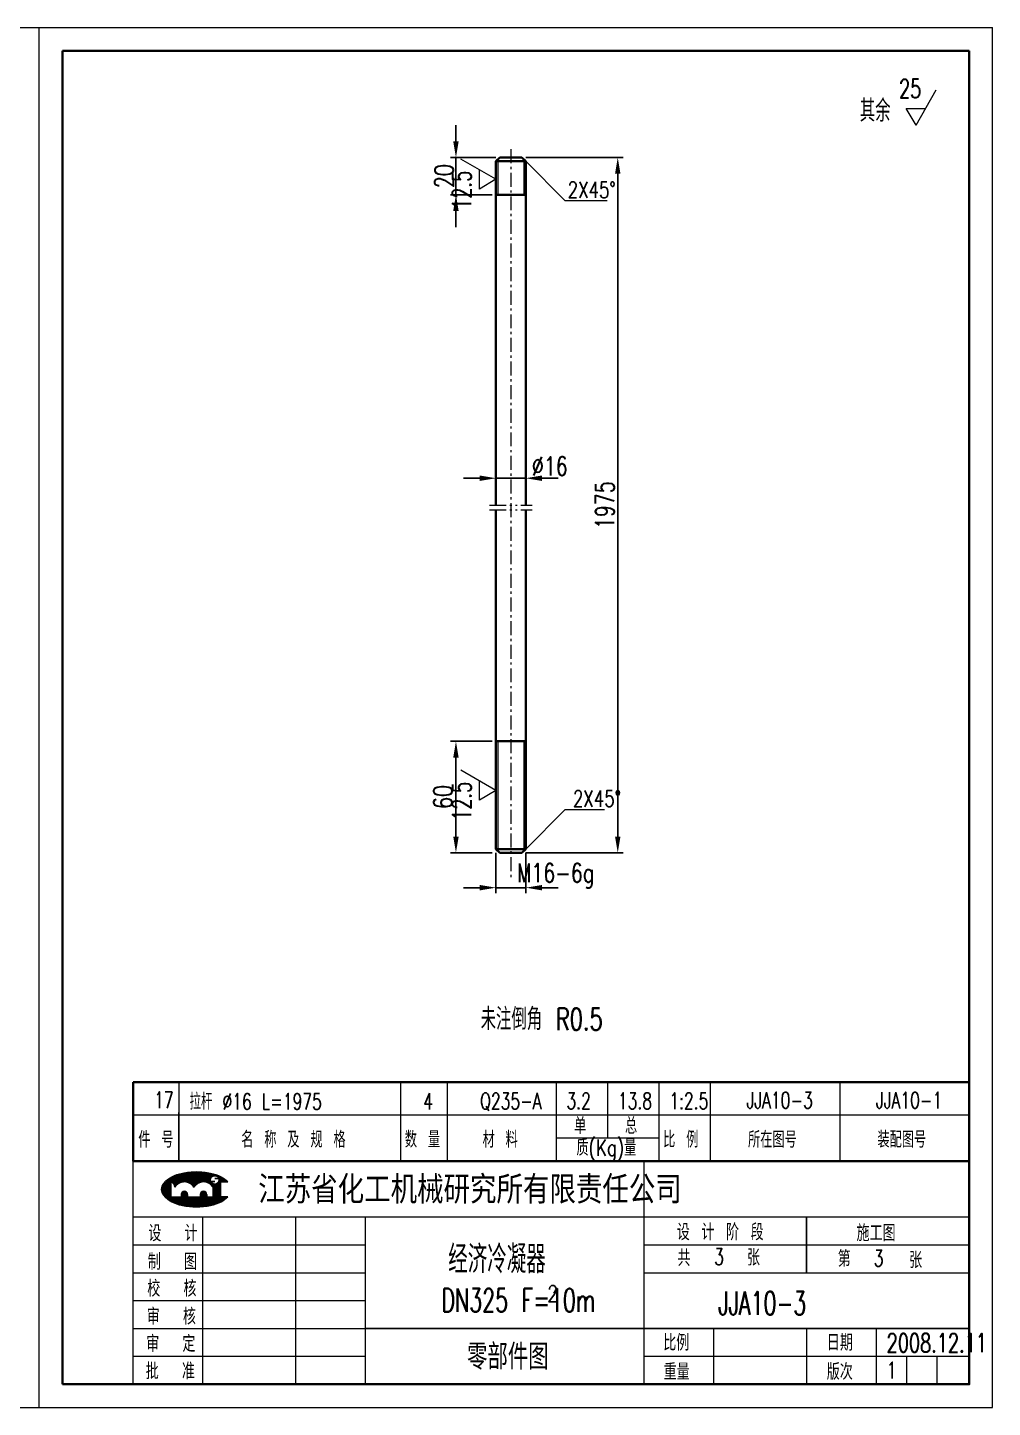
# Model space of a CAD drawing. Extents: x 0 to 6472, y 0 to 2970.
# Drawn here: x 4902 to 5421, y 1544 to 2287 of the extents above; entities that cross this region are included whole.
import ezdxf
from ezdxf.enums import TextEntityAlignment as Align

# ---------------------------------------------------------------- set-up
doc = ezdxf.new("R2010")
doc.units = 0
doc.header["$LTSCALE"] = 10
doc.header["$MEASUREMENT"] = 0
doc.header["$PDMODE"] = 3
doc.linetypes.add('JXX-S', pattern=[1.7, 0.9, -0.2, 0.1, -0.2, 0.1, -0.2])
doc.linetypes.add('ZXX-S', pattern=[1.27, 0.75, -0.2, 0.12, -0.2])
doc.layers.get('0').update_dxf_attribs({"linetype": 'CONTINUOUS', "lineweight": 20})
doc.layers.get('Defpoints').update_dxf_attribs({"linetype": 'CONTINUOUS', "lineweight": 20})
for name, color, linetype, lineweight in [('A 粗实线', 2, 'CONTINUOUS', 35), ('D 短中心线', 1, 'ZXX-S', 20), ('H 短双点线', 4, 'JXX-S', 20)]:
    doc.layers.add(name, color=color, linetype=linetype, lineweight=lineweight)
doc.layers.add('CDR_DIM', color=7, linetype='CONTINUOUS')
doc.layers.add('CDR_DWG1', color=4, linetype='CONTINUOUS')
doc.styles.add('HZ', font='txt', dxfattribs={"width": 0.75, "bigfont": 'hztxt'})
doc.styles.add('HZTXT', font='TXT.SHX', dxfattribs={"width": 0.75, "bigfont": 'HZTXT'})
doc.styles.add('KX', font='romans', dxfattribs={"bigfont": 'kx'})
doc.dimstyles.new('副本 (2)1比2.5', dxfattribs={"dimscale": 2.5, "dimtxt": 4, "dimasz": 3.5, "dimexe": 1.2, "dimexo": 0.8, "dimgap": 0.8, "dimtad": 1, "dimdec": 0, "dimlfac": 0.4, "dimzin": 0, "dimdsep": 46, "dimtxsty": 'HZTXT', "dimcen": 0, "dimadec": 0, "dimazin": 0, "dimtfac": 0.375, "dimtdec": 0, "dimtmove": 2, "dimatfit": 0, "dimfxl": 0, "dimtzin": 0, "dimarcsym": 0})
doc.dimstyles.new('副本1比2.5', dxfattribs={"dimscale": 2.5, "dimtxt": 4, "dimasz": 3.5, "dimexe": 1.2, "dimexo": 0.8, "dimgap": 0.8, "dimtad": 1, "dimdec": 0, "dimzin": 0, "dimdsep": 46, "dimtxsty": 'HZTXT', "dimcen": 0, "dimadec": 0, "dimazin": 0, "dimtfac": 0.375, "dimtdec": 0, "dimtmove": 2, "dimatfit": 0, "dimfxl": 0, "dimtzin": 0, "dimarcsym": 0})

# ---------------------------------------------------------------- blocks, each defined once
blk = doc.blocks.new('*D79')
at = {"color": 0, "lineweight": -2}
for p, q in [((5153.96, 1842.68), (5153.96, 1820.89)), ((5169.96, 1842.68), (5169.96, 1820.89)), ((5145.21, 1823.89), (5136.46, 1823.89)), ((5169.96, 1823.89), (5153.96, 1823.89)), ((5178.71, 1823.89), (5187.46, 1823.89))]:
    blk.add_line(p, q, dxfattribs=at)
at = {"color": 0}
for points in [[(5145.21, 1825.35), (5145.21, 1822.43), (5153.96, 1823.89)], [(5178.71, 1825.35), (5178.71, 1822.43), (5169.96, 1823.89)]]:
    blk.add_solid(points, dxfattribs=at)
at = {"layer": 'Defpoints', "color": 0}
for p in [(5153.96, 1844.68), (5169.96, 1844.68), (5153.96, 1823.89)]:
    blk.add_point(p, dxfattribs=at)
at = {"color": 0, "insert": (5186.03, 1830.23), "char_height": 10, "attachment_point": 5, "style": 'HZTXT'}
blk.add_mtext('M16-6g', dxfattribs=at)
blk = doc.blocks.new('*D245')
at = {"color": 0, "lineweight": -2}
for p, q in [((5151.96, 1902.68), (5129.41, 1902.68)), ((5132.41, 1851.43), (5132.41, 1893.93)), ((5151.96, 1842.68), (5129.41, 1842.68))]:
    blk.add_line(p, q, dxfattribs=at)
at = {"color": 0}
for points in [[(5130.95, 1893.93), (5133.87, 1893.93), (5132.41, 1902.68)], [(5130.95, 1851.43), (5133.87, 1851.43), (5132.41, 1842.68)]]:
    blk.add_solid(points, dxfattribs=at)
at = {"layer": 'Defpoints', "color": 0}
for p in [(5132.41, 1902.68), (5153.96, 1902.68), (5153.96, 1842.68)]:
    blk.add_point(p, dxfattribs=at)
at = {"color": 0, "insert": (5125.41, 1872.68), "char_height": 10, "attachment_point": 5, "rotation": 90, "style": 'HZTXT'}
blk.add_mtext('60', dxfattribs=at)
blk = doc.blocks.new('*D246')
at = {"color": 0, "lineweight": -2}
for p, q in [((5132.41, 2225.54), (5132.41, 2234.29)), ((5153.96, 2216.79), (5129.41, 2216.79)), ((5132.41, 2216.79), (5132.41, 2196.79)), ((5151.96, 2196.79), (5129.41, 2196.79)), ((5132.41, 2188.04), (5132.41, 2179.29))]:
    blk.add_line(p, q, dxfattribs=at)
at = {"color": 0}
for points in [[(5130.95, 2225.54), (5133.87, 2225.54), (5132.41, 2216.79)], [(5130.95, 2188.04), (5133.87, 2188.04), (5132.41, 2196.79)]]:
    blk.add_solid(points, dxfattribs=at)
at = {"layer": 'Defpoints', "color": 0}
for p in [(5155.96, 2216.79), (5132.41, 2196.79), (5153.96, 2196.79)]:
    blk.add_point(p, dxfattribs=at)
at = {"color": 0, "insert": (5126, 2206.79), "char_height": 10, "attachment_point": 5, "rotation": 90, "style": 'HZTXT'}
blk.add_mtext('20', dxfattribs=at)
blk = doc.blocks.new('*D247')
at = {"color": 0, "lineweight": -2}
for p, q in [((5145.21, 2044.23), (5136.46, 2044.23)), ((5153.96, 2031.74), (5153.96, 2047.23)), ((5153.96, 2044.23), (5169.96, 2044.23)), ((5169.96, 2046.23), (5169.96, 2047.23)), ((5178.71, 2044.23), (5187.46, 2044.23))]:
    blk.add_line(p, q, dxfattribs=at)
at = {"color": 0}
for points in [[(5145.21, 2045.68), (5145.21, 2042.77), (5153.96, 2044.23)], [(5178.71, 2045.68), (5178.71, 2042.77), (5169.96, 2044.23)]]:
    blk.add_solid(points, dxfattribs=at)
at = {"layer": 'Defpoints', "color": 0}
for p in [(5169.96, 2044.23), (5169.96, 2044.23), (5153.96, 2029.74)]:
    blk.add_point(p, dxfattribs=at)
at = {"color": 0, "insert": (5182.92, 2050.74), "char_height": 10, "attachment_point": 5, "style": 'HZTXT'}
blk.add_mtext('%%c16', dxfattribs=at)
blk = doc.blocks.new('*D259')
at = {"color": 0, "lineweight": -2}
for p, q in [((5169.96, 2216.79), (5222.51, 2216.79)), ((5219.51, 1851.43), (5219.51, 2208.04)), ((5169.96, 1842.68), (5222.51, 1842.68))]:
    blk.add_line(p, q, dxfattribs=at)
at = {"color": 0}
for points in [[(5218.05, 2208.04), (5220.97, 2208.04), (5219.51, 2216.79)], [(5218.05, 1851.43), (5220.97, 1851.43), (5219.51, 1842.68)]]:
    blk.add_solid(points, dxfattribs=at)
at = {"layer": 'Defpoints', "color": 0}
for p in [(5167.96, 2216.79), (5219.51, 2216.79), (5167.96, 1842.68)]:
    blk.add_point(p, dxfattribs=at)
at = {"color": 0, "insert": (5212.51, 2029.74), "char_height": 10, "attachment_point": 5, "rotation": 90, "style": 'HZTXT'}
blk.add_mtext('1975', dxfattribs=at)

msp = doc.modelspace()

# ---------------------------------------------------------------- linework, layer by layer
for p, q in [((4369.94, 2286.72), (5421.19, 2286.72)), ((4908.07, 1544.22), (4908.07, 2286.72)), ((5421.19, 1544.22), (5421.19, 2286.72)), ((5380.1, 2234.29), (5390.89, 2253.25)), ((5374.79, 2243.1), (5385, 2243.12)), ((5380.1, 2234.29), (5374.79, 2243.1)), ((5153.96, 2205.08), (5135, 2215.88)), ((5154.96, 2214.79), (5154.96, 2196.79)), ((5168.96, 2214.79), (5168.96, 2196.79)), ((5191.09, 2193.66), (5169.96, 2214.79)), ((5145.15, 2199.78), (5145.13, 2209.99)), ((5153.96, 2205.08), (5145.15, 2199.78)), ((5191.09, 2193.66), (5213.74, 2193.66)), ((5154.96, 1902.68), (5154.96, 1844.68)), ((5168.96, 1902.68), (5168.96, 1844.68)), ((5153.96, 1876.27), (5135, 1887.07)), ((5145.15, 1870.97), (5145.13, 1881.18)), ((5153.96, 1876.27), (5145.15, 1870.97)), ((5191.09, 1865.82), (5169.96, 1844.68)), ((5212.4, 1865.82), (5191.09, 1865.82)), ((4983.15, 1719.21), (4983.15, 1719.21)), ((4983.15, 1719.21), (4983.15, 1701.71)), ((4983.15, 1719.21), (4983.15, 1701.71)), ((5102.63, 1719.21), (5102.63, 1701.71)), ((5127.63, 1719.21), (5127.63, 1701.71)), ((5186.3, 1719.21), (5186.3, 1701.71)), ((5213.98, 1719.21), (5213.98, 1701.71)), ((5222.11, 1719.21), (5222.11, 1719.21)), ((5241.66, 1719.21), (5241.66, 1701.71)), ((5247.11, 1719.21), (5247.11, 1719.21)), ((5269.34, 1719.21), (5269.34, 1676.72)), ((5305.78, 1719.21), (5305.78, 1719.21)), ((5333.46, 1719.21), (5333.46, 1719.21)), ((5339.01, 1719.21), (5339.01, 1676.72)), ((5361.14, 1719.21), (5361.14, 1719.21)), ((4958.69, 1701.71), (5408.69, 1701.71)), ((4958.69, 1701.71), (5408.69, 1701.71)), ((4983.15, 1702.84), (4983.15, 1677.85)), ((4983.15, 1677.85), (4983.15, 1702.84)), ((4983.15, 1701.71), (4983.15, 1676.72)), ((4983.15, 1676.72), (4983.15, 1701.71)), ((5102.63, 1702.84), (5102.63, 1677.85)), ((5102.63, 1701.71), (5102.63, 1676.72)), ((5127.63, 1702.84), (5127.63, 1677.85)), ((5127.63, 1701.71), (5127.63, 1676.72)), ((5186.3, 1702.84), (5186.3, 1677.85)), ((5186.3, 1701.71), (5186.3, 1676.72)), ((5213.98, 1702.84), (5213.98, 1690.34)), ((5213.98, 1701.71), (5213.98, 1689.22)), ((5241.66, 1702.84), (5241.66, 1677.85)), ((5241.66, 1701.71), (5241.66, 1676.72)), ((5269.34, 1702.84), (5269.34, 1677.85)), ((5186.3, 1689.22), (5241.66, 1689.22)), ((4979.17, 1657.54), (4979.17, 1665.51)), ((4979.17, 1657.54), (4984.46, 1657.54)), ((4984.46, 1658.76), (4984.46, 1657.54)), ((4987.95, 1658.76), (4987.95, 1657.54)), ((4987.95, 1657.54), (4994.78, 1657.54)), ((4994.78, 1658.76), (4994.78, 1657.54)), ((4998.27, 1658.76), (4998.27, 1657.54)), ((4998.27, 1657.54), (5001.49, 1657.54)), ((5001.49, 1662.99), (5001.49, 1657.54)), ((4369.94, 1544.22), (5421.19, 1544.22))]:
    msp.add_line(p, q)
at = {"color": 4, "linetype": 'Continuous'}
for p, q in [((4958.69, 1676.72), (5408.69, 1676.72)), ((4958.69, 1676.72), (5408.69, 1676.72)), ((4958.69, 1556.72), (4958.69, 1676.72)), ((4958.69, 1676.72), (4988.85, 1676.72)), ((4958.69, 1667.79), (4958.69, 1676.72)), ((5233.69, 1556.72), (5233.69, 1676.72)), ((4958.69, 1646.72), (5408.69, 1646.72)), ((4996.19, 1556.72), (4996.19, 1646.72)), ((5046.19, 1556.72), (5046.19, 1646.72)), ((5083.69, 1556.72), (5083.69, 1646.72)), ((5233.69, 1616.72), (5408.69, 1616.72)), ((5271.19, 1556.72), (5271.19, 1586.72)), ((5233.69, 1571.72), (5408.69, 1571.72)), ((5233.69, 1571.72), (5408.69, 1571.72))]:
    msp.add_line(p, q, dxfattribs=at)
at = {"color": 0}
for p, q in [((4980.97, 1663.18), (4988.44, 1670.66)), ((4981.01, 1662.97), (4988.74, 1670.69)), ((4982.83, 1664.51), (4989.03, 1670.72)), ((4983.46, 1664.88), (4989.32, 1670.75)), ((4983.94, 1665.1), (4989.61, 1670.77)), ((4984.36, 1665.25), (4989.9, 1670.8)), ((4984.73, 1665.36), (4990.19, 1670.82)), ((4985.07, 1665.43), (4990.47, 1670.83)), ((4985.38, 1665.48), (4990.75, 1670.85)), ((4985.68, 1665.51), (4991.03, 1670.86)), ((4985.96, 1665.53), (4991.31, 1670.87)), ((4986.23, 1665.54), (4991.58, 1670.88)), ((4986.49, 1665.53), (4991.85, 1670.89)), ((4986.74, 1665.51), (4992.12, 1670.9)), ((4986.98, 1665.49), (4992.39, 1670.9)), ((4987.21, 1665.45), (4992.66, 1670.9)), ((4987.44, 1665.41), (4992.92, 1670.9)), ((4987.65, 1665.36), (4993.19, 1670.9)), ((4987.86, 1665.31), (4993.45, 1670.89)), ((4988.07, 1665.25), (4993.71, 1670.89)), ((4988.26, 1665.18), (4993.96, 1670.88)), ((4988.46, 1665.11), (4994.22, 1670.87)), ((4988.64, 1665.03), (4994.47, 1670.86)), ((4988.83, 1664.95), (4994.73, 1670.85)), ((4989, 1664.86), (4994.98, 1670.83)), ((4989.18, 1664.77), (4995.23, 1670.82)), ((4989.34, 1664.67), (4995.47, 1670.8)), ((4989.51, 1664.57), (4995.72, 1670.78)), ((4989.67, 1664.46), (4995.96, 1670.76)), ((4989.82, 1664.35), (4996.21, 1670.74)), ((4989.97, 1664.24), (4996.45, 1670.71)), ((4990.12, 1664.12), (4996.69, 1670.69)), ((4990.26, 1664), (4996.93, 1670.66)), ((4990.4, 1663.87), (4997.17, 1670.63)), ((4973.96, 1661.48), (4981.56, 1669.08)), ((4973.96, 1661.75), (4981.12, 1668.91)), ((4973.97, 1661.22), (4981.98, 1669.24)), ((4973.98, 1662.04), (4980.67, 1668.72)), ((4973.99, 1660.98), (4982.39, 1669.38)), ((4974.02, 1660.75), (4982.78, 1669.51)), ((4974.02, 1662.34), (4980.19, 1668.51)), ((4974.06, 1660.52), (4983.17, 1669.63)), ((4974.09, 1662.67), (4979.69, 1668.28)), ((4974.11, 1660.31), (4979.17, 1665.37)), ((4974.17, 1660.1), (4979.17, 1665.1)), ((4974.19, 1663.04), (4979.16, 1668)), ((4974.23, 1659.9), (4979.17, 1664.84)), ((4974.3, 1659.7), (4979.17, 1664.57)), ((4974.35, 1663.46), (4978.55, 1667.66)), ((4974.38, 1659.52), (4979.17, 1664.31)), ((4974.46, 1659.34), (4979.17, 1664.04)), ((4974.55, 1659.16), (4979.17, 1663.78)), ((4974.61, 1663.98), (4977.8, 1667.18)), ((4974.65, 1658.99), (4979.17, 1663.51)), ((4974.75, 1658.83), (4979.17, 1663.25)), ((4975.35, 1664.99), (4976.59, 1666.23)), ((4979.26, 1665.46), (4983.54, 1669.74)), ((4979.43, 1665.36), (4983.91, 1669.84)), ((4979.58, 1665.25), (4984.26, 1669.93)), ((4979.73, 1665.13), (4984.61, 1670.01)), ((4979.88, 1665.01), (4984.95, 1670.09)), ((4980.01, 1664.88), (4985.29, 1670.16)), ((4980.14, 1664.75), (4985.62, 1670.22)), ((4980.26, 1664.6), (4985.94, 1670.28)), ((4980.38, 1664.46), (4986.27, 1670.34)), ((4980.49, 1664.3), (4986.59, 1670.4)), ((4980.59, 1664.13), (4986.9, 1670.45)), ((4980.68, 1663.96), (4987.22, 1670.5)), ((4980.77, 1663.78), (4987.53, 1670.54)), ((4980.84, 1663.59), (4987.83, 1670.58)), ((4980.91, 1663.39), (4988.14, 1670.62)), ((4990.53, 1663.74), (4997.4, 1670.61)), ((4990.66, 1663.6), (4997.64, 1670.57)), ((4990.79, 1663.46), (4997.87, 1670.54)), ((4990.91, 1663.32), (4998.1, 1670.51)), ((4991.03, 1663.17), (4998.33, 1670.48)), ((4991.14, 1663.02), (4998.56, 1670.44)), ((4991.25, 1662.87), (4998.79, 1670.4)), ((4993.21, 1664.56), (4999.02, 1670.36)), ((4993.82, 1664.91), (4999.24, 1670.33)), ((4994.3, 1665.12), (4999.47, 1670.28)), ((4994.71, 1665.26), (4999.69, 1670.24)), ((4995.07, 1665.36), (4999.91, 1670.2)), ((4995.41, 1665.43), (5000.13, 1670.16)), ((4995.73, 1665.48), (5000.35, 1670.11)), ((4996.03, 1665.52), (5000.57, 1670.06)), ((4996.31, 1665.53), (5000.79, 1670.01)), ((4996.58, 1665.54), (5001, 1669.96)), ((4996.83, 1665.53), (5001.22, 1669.91)), ((4997.08, 1665.51), (5001.43, 1669.86)), ((4997.32, 1665.49), (5001.64, 1669.8)), ((4997.55, 1665.45), (5001.84, 1669.75)), ((4997.77, 1665.41), (5002.05, 1669.69)), ((4997.99, 1665.36), (5002.26, 1669.63)), ((4998.2, 1665.3), (5000.63, 1667.74)), ((4998.4, 1665.24), (5000.44, 1667.28)), ((4998.6, 1665.17), (5000.37, 1666.94)), ((4998.79, 1665.1), (5000.35, 1666.66)), ((4998.98, 1665.02), (5000.36, 1666.41)), ((4999.16, 1664.94), (5000.4, 1666.18)), ((4999.34, 1664.85), (5000.45, 1665.97)), ((4999.51, 1664.76), (5000.53, 1665.78)), ((4999.68, 1664.66), (5000.61, 1665.6)), ((4999.84, 1664.56), (5000.71, 1665.43)), ((5000, 1664.45), (5000.82, 1665.27)), ((5000.15, 1664.34), (5000.94, 1665.13)), ((5000.3, 1664.23), (5001.08, 1665)), ((5000.45, 1664.11), (5001.22, 1664.88)), ((5000.59, 1663.99), (5001.37, 1664.77)), ((5000.73, 1663.86), (5001.54, 1664.67)), ((5000.86, 1663.73), (5001.72, 1664.59)), ((5000.99, 1663.59), (5001.92, 1664.51)), ((5001.12, 1663.45), (5002.13, 1664.46)), ((5001.24, 1663.31), (5002.36, 1664.42)), ((5001.36, 1663.16), (5002.61, 1664.41)), ((5001.47, 1663.01), (5002.9, 1664.43)), ((5001.49, 1662.23), (5006.9, 1667.64)), ((5001.49, 1661.96), (5007.06, 1667.54)), ((5001.49, 1661.7), (5007.23, 1667.44)), ((5001.49, 1661.43), (5007.39, 1667.33)), ((5001.49, 1661.17), (5005.6, 1665.28)), ((5001.49, 1660.9), (5005.6, 1665.02)), ((5001.49, 1660.64), (5005.6, 1664.75)), ((5001.49, 1662.49), (5003.71, 1664.71)), ((5001.49, 1662.76), (5003.24, 1664.51)), ((5001.49, 1660.37), (5005.6, 1664.49)), ((5001.49, 1660.11), (5005.6, 1664.22)), ((5001.49, 1659.84), (5005.6, 1663.96)), ((5001.49, 1659.58), (5005.6, 1663.69)), ((5001.49, 1659.31), (5005.6, 1663.43)), ((5001.5, 1668.6), (5002.46, 1669.56)), ((5001.95, 1668.79), (5002.66, 1669.5)), ((5002.29, 1668.87), (5002.86, 1669.44)), ((5002.58, 1668.88), (5003.06, 1669.37)), ((5002.83, 1668.87), (5003.26, 1669.3)), ((5003.06, 1668.83), (5003.45, 1669.23)), ((5003.26, 1668.78), (5003.65, 1669.16)), ((5003.46, 1668.71), (5003.84, 1669.09)), ((5003.64, 1668.62), (5004.03, 1669.01)), ((5003.8, 1668.52), (5004.22, 1668.94)), ((5003.96, 1668.41), (5004.41, 1668.86)), ((5004.1, 1668.29), (5004.6, 1668.78)), ((5004.24, 1668.16), (5004.78, 1668.71)), ((5004.36, 1668.01), (5004.97, 1668.62)), ((5004.47, 1667.86), (5005.15, 1668.54)), ((5004.52, 1665.53), (5006.73, 1667.74)), ((5004.56, 1667.69), (5005.33, 1668.46)), ((5004.65, 1667.51), (5005.51, 1668.38)), ((5004.72, 1667.32), (5005.69, 1668.29)), ((5004.72, 1666), (5006.56, 1667.84)), ((5004.77, 1667.11), (5005.87, 1668.2)), ((5004.8, 1666.34), (5006.39, 1667.93)), ((5004.81, 1666.88), (5006.05, 1668.11)), ((5004.82, 1666.62), (5006.22, 1668.02)), ((5005.86, 1665.54), (5007.54, 1667.23)), ((5006.12, 1665.54), (5007.7, 1667.12)), ((5006.39, 1665.54), (5007.86, 1667.01)), ((5006.65, 1665.54), (5008.01, 1666.89)), ((5006.92, 1665.54), (5008.16, 1666.78)), ((5007.18, 1665.54), (5008.31, 1666.66)), ((5007.45, 1665.54), (5008.46, 1666.54)), ((5007.71, 1665.54), (5008.6, 1666.42)), ((5007.98, 1665.54), (5008.74, 1666.3)), ((5008.24, 1665.54), (5008.88, 1666.18)), ((5008.51, 1665.54), (5009.02, 1666.05)), ((5008.77, 1665.54), (5009.16, 1665.93)), ((5009.04, 1665.54), (5009.3, 1665.8)), ((5009.3, 1665.54), (5009.43, 1665.67)), ((4974.86, 1658.67), (4979.17, 1662.98)), ((4974.97, 1658.52), (4979.17, 1662.72)), ((4975.09, 1658.37), (4979.17, 1662.45)), ((4975.21, 1658.22), (4979.17, 1662.19)), ((4975.33, 1658.08), (4979.17, 1661.92)), ((4975.45, 1657.94), (4979.17, 1661.66)), ((4975.58, 1657.8), (4979.17, 1661.39)), ((4975.71, 1657.66), (4979.17, 1661.13)), ((4975.84, 1657.53), (4979.17, 1660.86)), ((4975.97, 1657.4), (4979.17, 1660.6)), ((4976.11, 1657.26), (4979.17, 1660.33)), ((4976.24, 1657.14), (4979.17, 1660.07)), ((4976.38, 1657.01), (4979.17, 1659.8)), ((4976.52, 1656.88), (4979.17, 1659.54)), ((4976.66, 1656.76), (4979.17, 1659.27)), ((4976.8, 1656.64), (4979.17, 1659.01)), ((4976.95, 1656.52), (4979.17, 1658.74)), ((4977.09, 1656.4), (4979.17, 1658.48)), ((4977.24, 1656.28), (4979.17, 1658.21)), ((4977.39, 1656.17), (4979.17, 1657.94)), ((4977.55, 1656.05), (4979.17, 1657.68)), ((4977.7, 1655.94), (4979.3, 1657.54)), ((4977.86, 1655.83), (4979.57, 1657.54)), ((4978.02, 1655.73), (4979.83, 1657.54)), ((4978.18, 1655.62), (4980.1, 1657.54)), ((4978.34, 1655.52), (4980.36, 1657.54)), ((4978.5, 1655.42), (4980.63, 1657.54)), ((4978.67, 1655.32), (4980.89, 1657.54)), ((4978.84, 1655.22), (4981.16, 1657.54)), ((4979.01, 1655.13), (4981.42, 1657.54)), ((4979.18, 1655.04), (4981.69, 1657.54)), ((4979.35, 1654.94), (4981.95, 1657.54)), ((4979.53, 1654.86), (4982.22, 1657.54)), ((4979.71, 1654.77), (4982.48, 1657.54)), ((4979.89, 1654.68), (4982.75, 1657.54)), ((4980.07, 1654.6), (4983.01, 1657.54)), ((4980.25, 1654.51), (4983.28, 1657.54)), ((4980.43, 1654.43), (4983.55, 1657.54)), ((4980.62, 1654.35), (4983.81, 1657.54)), ((4980.8, 1654.27), (4984.08, 1657.54)), ((4980.99, 1654.19), (4984.34, 1657.54)), ((4981.04, 1662.73), (4981.13, 1662.82)), ((4981.18, 1654.12), (4987.24, 1660.18)), ((4981.37, 1654.04), (4987.38, 1660.06)), ((4981.56, 1653.97), (4987.51, 1659.92)), ((4981.75, 1653.9), (4987.63, 1659.77)), ((4981.95, 1653.83), (4987.73, 1659.61)), ((4982.14, 1653.76), (4987.82, 1659.43)), ((4982.34, 1653.69), (4987.89, 1659.24)), ((4982.54, 1653.62), (4987.94, 1659.02)), ((4982.74, 1653.56), (4987.95, 1658.77)), ((4982.94, 1653.49), (4987.95, 1658.51)), ((4983.14, 1653.43), (4987.95, 1658.24)), ((4983.35, 1653.37), (4987.95, 1657.98)), ((4983.55, 1653.31), (4987.95, 1657.71)), ((4983.76, 1653.25), (4988.05, 1657.54)), ((4983.97, 1653.2), (4988.32, 1657.54)), ((4984.18, 1653.14), (4988.58, 1657.54)), ((4984.39, 1653.09), (4988.85, 1657.54)), ((4984.46, 1658.72), (4986.25, 1660.51)), ((4984.46, 1658.46), (4986.49, 1660.49)), ((4984.46, 1658.19), (4986.7, 1660.44)), ((4984.46, 1657.93), (4986.9, 1660.37)), ((4984.46, 1657.66), (4987.08, 1660.28)), ((4984.48, 1659.01), (4985.96, 1660.49)), ((4984.56, 1659.36), (4985.61, 1660.41)), ((4984.61, 1653.04), (4989.11, 1657.54)), ((4984.83, 1652.99), (4989.38, 1657.54)), ((4985.04, 1652.94), (4989.64, 1657.54)), ((4985.26, 1652.9), (4989.91, 1657.54)), ((4985.48, 1652.86), (4990.17, 1657.54)), ((4985.71, 1652.81), (4990.44, 1657.54)), ((4985.93, 1652.77), (4990.7, 1657.54)), ((4986.15, 1652.73), (4990.97, 1657.54)), ((4986.38, 1652.69), (4991.23, 1657.54)), ((4986.61, 1652.65), (4991.5, 1657.54)), ((4986.84, 1652.61), (4991.77, 1657.54)), ((4987.06, 1652.58), (4992.03, 1657.54)), ((4987.3, 1652.54), (4992.3, 1657.54)), ((4987.53, 1652.51), (4992.56, 1657.54)), ((4987.76, 1652.48), (4992.83, 1657.54)), ((4988, 1652.45), (4993.09, 1657.54)), ((4988.23, 1652.42), (4993.36, 1657.54)), ((4988.47, 1652.39), (4993.62, 1657.54)), ((4988.71, 1652.37), (4993.89, 1657.54)), ((4988.95, 1652.34), (4994.15, 1657.54)), ((4989.19, 1652.32), (4994.42, 1657.54)), ((4989.43, 1652.29), (4994.68, 1657.54)), ((4989.68, 1652.27), (4997.57, 1660.17)), ((4989.92, 1652.25), (4997.71, 1660.05)), ((4990.17, 1652.24), (4997.84, 1659.91)), ((4990.42, 1652.22), (4997.96, 1659.76)), ((4990.67, 1652.21), (4998.06, 1659.6)), ((4990.92, 1652.19), (4998.15, 1659.42)), ((4991.18, 1652.18), (4998.21, 1659.22)), ((4991.36, 1662.71), (4991.41, 1662.75)), ((4991.43, 1652.17), (4998.26, 1659)), ((4991.69, 1652.16), (4998.27, 1658.75)), ((4991.95, 1652.16), (4998.27, 1658.49)), ((4992.21, 1652.15), (4998.27, 1658.22)), ((4992.47, 1652.15), (4998.27, 1657.96)), ((4992.74, 1652.15), (4998.27, 1657.69)), ((4993, 1652.15), (4998.39, 1657.54)), ((4993.27, 1652.16), (4998.66, 1657.54)), ((4993.54, 1652.16), (4998.92, 1657.54)), ((4993.81, 1652.17), (4999.19, 1657.54)), ((4994.09, 1652.18), (4999.45, 1657.54)), ((4994.36, 1652.19), (4999.72, 1657.54)), ((4994.64, 1652.2), (4999.99, 1657.54)), ((4994.78, 1658.7), (4996.59, 1660.51)), ((4994.78, 1658.44), (4996.83, 1660.48)), ((4994.78, 1658.17), (4997.04, 1660.43)), ((4994.78, 1657.91), (4997.23, 1660.36)), ((4994.78, 1657.64), (4997.41, 1660.27)), ((4994.79, 1658.98), (4996.31, 1660.5)), ((4994.87, 1659.33), (4995.96, 1660.42)), ((4994.92, 1652.22), (5000.25, 1657.54)), ((4995.21, 1652.23), (5000.52, 1657.54)), ((4995.49, 1652.25), (5000.78, 1657.54)), ((4995.78, 1652.28), (5001.05, 1657.54)), ((4996.07, 1652.3), (5001.31, 1657.54)), ((4996.36, 1652.33), (5005.6, 1661.57)), ((4996.66, 1652.36), (5005.6, 1661.31)), ((4996.96, 1652.39), (5005.6, 1661.04)), ((4997.26, 1652.43), (5005.6, 1660.78)), ((4997.56, 1652.47), (5005.6, 1660.51)), ((4997.87, 1652.51), (5005.6, 1660.25)), ((4998.18, 1652.55), (5005.6, 1659.98)), ((4998.49, 1652.6), (5005.6, 1659.71)), ((4998.8, 1652.65), (5005.6, 1659.45)), ((4999.12, 1652.71), (5005.6, 1659.18)), ((4999.45, 1652.76), (5005.6, 1658.92)), ((4999.77, 1652.83), (5005.6, 1658.65)), ((5000.1, 1652.89), (5005.6, 1658.39)), ((5000.44, 1652.96), (5005.6, 1658.12)), ((5000.78, 1653.04), (5005.6, 1657.86)), ((5001.13, 1653.12), (5005.6, 1657.59)), ((5001.48, 1653.21), (5005.79, 1657.52)), ((5001.49, 1659.05), (5005.6, 1663.16)), ((5001.49, 1658.78), (5005.6, 1662.9)), ((5001.49, 1658.52), (5005.6, 1662.63)), ((5001.49, 1658.25), (5005.6, 1662.37)), ((5001.49, 1657.99), (5005.6, 1662.1)), ((5001.49, 1657.72), (5005.6, 1661.84)), ((5001.85, 1653.31), (5006.05, 1657.52)), ((5002.22, 1653.42), (5006.32, 1657.52)), ((5002.6, 1653.53), (5006.59, 1657.52)), ((5003, 1653.66), (5006.85, 1657.52)), ((5003.4, 1653.8), (5007.12, 1657.52)), ((5003.82, 1653.96), (5007.38, 1657.52)), ((5004.26, 1654.13), (5007.65, 1657.52)), ((5004.71, 1654.32), (5007.91, 1657.52)), ((5005.19, 1654.53), (5008.18, 1657.52)), ((5005.69, 1654.76), (5008.44, 1657.52)), ((5006.22, 1655.03), (5008.71, 1657.52)), ((5006.82, 1655.37), (5008.97, 1657.52)), ((5007.56, 1655.83), (5009.24, 1657.52)), ((5008.69, 1656.71), (5009.5, 1657.52))]:
    msp.add_line(p, q, dxfattribs=at)
at = {"linetype": 'Continuous'}
for p, q in [((5002.57, 1667.45), (5002.57, 1667.44)), ((5002.59, 1665.86), (5002.59, 1665.84)), ((5004.67, 1667.45), (5004.67, 1667.44)), ((5321.19, 1586.72), (5321.19, 1556.72)), ((5358.69, 1586.72), (5358.69, 1556.72)), ((5374.94, 1571.72), (5374.94, 1556.72)), ((5391.19, 1571.72), (5391.19, 1556.72))]:
    msp.add_line(p, q, dxfattribs=at)
at = {"color": 7, "linetype": 'Continuous'}
for p, q in [((4958.69, 1631.72), (5083.69, 1631.72)), ((5233.69, 1631.72), (5408.69, 1631.72)), ((4958.69, 1616.72), (5083.69, 1616.72)), ((4958.69, 1601.72), (5083.69, 1601.72)), ((4958.69, 1586.72), (5083.69, 1586.72)), ((4958.69, 1571.72), (5083.69, 1571.72))]:
    msp.add_line(p, q, dxfattribs=at)
msp.add_circle((5002.59, 1666.65), 2.24)
for centre, radius, start, end in [((4977.49, 1662.35), 3.58, 5.49119, 61.88895), ((4986.21, 1659.43), 6.1, 32.27189, 147.72811), ((4996.53, 1659.43), 6.1, 35.6258, 147.72811), ((4986.21, 1658.76), 1.75, 0, 180), ((4996.53, 1658.76), 1.75, 0, 180)]:
    msp.add_arc(centre, radius, start, end)
at = {"layer": 'A 粗实线'}
for p, q in [((4920.57, 1556.72), (4920.57, 2274.22)), ((4920.57, 1811.72), (4920.57, 2274.22)), ((5408.69, 2274.22), (4920.57, 2274.22)), ((5155.96, 2216.79), (5153.96, 2214.79)), ((5153.96, 2214.79), (5153.96, 2029.74)), ((5153.96, 2214.79), (5169.96, 2214.79)), ((5155.96, 2216.79), (5167.96, 2216.79)), ((5167.96, 2216.79), (5169.96, 2214.79)), ((5169.96, 2214.79), (5169.96, 2029.74)), ((5153.96, 2196.79), (5169.96, 2196.79)), ((5153.96, 2027.24), (5153.96, 1844.68)), ((5169.96, 2027.24), (5169.96, 1844.68)), ((5153.96, 1902.68), (5169.96, 1902.68)), ((5155.96, 1842.68), (5153.96, 1844.68)), ((5153.96, 1844.68), (5169.96, 1844.68)), ((5155.96, 1842.68), (5167.96, 1842.68)), ((5167.96, 1842.68), (5169.96, 1844.68)), ((4958.69, 1719.21), (5408.69, 1719.21)), ((4958.69, 1719.21), (5408.69, 1719.21)), ((4958.69, 1719.21), (4958.69, 1701.71)), ((4958.69, 1702.84), (4958.69, 1677.85)), ((4958.69, 1701.71), (4958.69, 1676.72)), ((4958.69, 1676.72), (5408.69, 1676.72))]:
    msp.add_line(p, q, dxfattribs=at)
msp.add_lwpolyline([(4920.57, 1556.72), (5408.69, 1556.72), (5408.69, 2274.22)], dxfattribs=at)
at = {"layer": 'CDR_DWG1'}
for p, q in [((5000.49, 1665.86), (5002.59, 1665.86)), ((5000.5, 1665.85), (5002.59, 1665.85)), ((5000.5, 1665.84), (5002.59, 1665.84)), ((5000.51, 1665.85), (5002.59, 1665.85)), ((5002.57, 1667.45), (5004.67, 1667.45)), ((5002.57, 1667.45), (5004.66, 1667.45)), ((5002.57, 1667.44), (5004.67, 1667.44)), ((5002.58, 1667.45), (5004.67, 1667.45)), ((5002.59, 1667.45), (5004.68, 1667.45)), ((5002.59, 1667.45), (5004.68, 1667.45)), ((5002.59, 1667.45), (5004.67, 1667.45)), ((5005.6, 1661.53), (5005.6, 1665.54)), ((5005.6, 1665.54), (5009.56, 1665.54)), ((5005.6, 1661.53), (5005.6, 1657.52)), ((5005.6, 1657.52), (5009.56, 1657.52)), ((5321.19, 1616.72), (5321.19, 1646.72)), ((5083.69, 1586.72), (5408.69, 1586.72))]:
    msp.add_line(p, q, dxfattribs=at)
for centre, radius, start, end in [((4992.71, 1633.51), 37.39, 90, 101.70092), ((4992.71, 1633.51), 37.39, 78.29908, 90), ((4978.93, 1661.53), 4.98, 140.36073, 180), ((4985.47, 1656.11), 13.46, 116.56505, 140.36073), ((4989.83, 1647.39), 23.22, 101.70092, 116.56505), ((4995.58, 1647.39), 23.22, 63.43495, 78.29908), ((4999.94, 1656.11), 13.46, 44.42327, 63.43495), ((4978.93, 1661.53), 4.98, 180, 219.63927), ((4985.47, 1666.94), 13.46, 219.63927, 243.43495), ((4999.94, 1666.94), 13.46, 296.56505, 315.57673), ((4989.83, 1675.67), 23.22, 243.43495, 258.29908), ((4992.71, 1689.54), 37.39, 258.29908, 270), ((4992.71, 1689.54), 37.39, 270, 281.70092), ((4995.58, 1675.67), 23.22, 281.70092, 296.56505)]:
    msp.add_arc(centre, radius, start, end, dxfattribs=at)
at = {"layer": 'D 短中心线'}
msp.add_line((5161.96, 2221.32), (5161.96, 1828.97), dxfattribs=at)
at = {"layer": 'H 短双点线'}
for p, q in [((5150.41, 2029.74), (5173.5, 2029.74)), ((5150.41, 2027.24), (5173.5, 2027.24))]:
    msp.add_line(p, q, dxfattribs=at)

# ---------------------------------------------------------------- texts
at = {"style": 'HZTXT', "width": 0.7}
msp.add_text('25', height=10, dxfattribs=at).set_placement((5382.93, 2245.89), align=Align.BOTTOM_RIGHT)
for s, p in [('其余', (5349.79, 2241.99)), ('未注倒角 R0.5', (5145.71, 1753.19))]:
    msp.add_text(s, height=11.825, dxfattribs=at).set_placement(p, align=Align.MIDDLE_LEFT)
for p in [(5143.61, 2209.7), (5143.61, 1880.89)]:
    msp.add_text('12.5', height=10, rotation=90, dxfattribs=at).set_placement(p, align=Align.BOTTOM_RIGHT)
for s, style, width, p in [('2X45%%d', 'HZTXT', 0.75, (5192.55, 2195.03)), ('2X45%%d', 'HZTXT', 0.75, (5195.37, 1867.49)), ('17', 'HZ', 0.7, (4969.92, 1705.32)), ('拉杆 %%c16 L=1975', 'HZ', 0.7, (4989, 1704.47)), ('4', 'HZ', 0.7, (5114.8, 1704.51)), ('Q235-A', 'HZ', 0.7, (5145.45, 1704.7)), ('3.2', 'HZ', 0.7, (5191.9, 1704.79)), ('13.8', 'HZ', 0.7, (5219.58, 1704.79)), ('1:2.5', 'HZ', 0.7, (5247.26, 1704.79)), ('JJA10-3', 'HZ', 0.7, (5288.82, 1705.14)), ('JJA10-1', 'HZ', 0.7, (5358.5, 1705.14))]:
    msp.add_text(s, height=8.75, dxfattribs=dict(style=style, width=width)).set_placement(p)
at = {"linetype": 'Continuous', "style": 'HZ'}
for s, height, width, p in [('设  计', 8.75, 0.8, (4966.82, 1633.54)), ('设 计 阶 段', 8.75, 0.8, (5251.32, 1634.17)), ('施工图', 8.75, 0.8, (5348.06, 1633.65)), ('制  图', 8.75, 0.8, (4966.53, 1618.24)), ('共', 8.75, 0.8, (5251.69, 1620.27)), ('3', 8.75, 0.7, (5271.42, 1620.93)), ('张', 8.75, 0.8, (5289.08, 1620.52)), ('第', 8.75, 0.8, (5337.96, 1619.87)), ('3', 8.75, 0.7, (5357.32, 1620.09)), ('张', 8.75, 0.8, (5376.37, 1619.14)), ('校  核', 8.75, 0.8, (4966.25, 1603.81)), ('2', 8.75, 0.8, (5181.53, 1601.02)), ('审  核', 8.75, 0.8, (4965.97, 1588.8)), ('审  定', 8.75, 0.8, (4965.69, 1574.1)), ('比例', 8.75, 0.8, (5244.01, 1574.73)), ('日期', 8.75, 0.8, (5332.08, 1574.75)), ('2008.12.11', 10, 0.7, (5364.26, 1573.94)), ('批  准', 8.75, 0.8, (4965.41, 1559.39)), ('重量', 8.75, 0.8, (5244.26, 1559)), ('版次', 8.75, 0.8, (5332.03, 1559.05)), ('1', 8.75, 0.8, (5363.98, 1559.84))]:
    msp.add_text(s, height=height, dxfattribs=dict(at, width=width)).set_placement(p)
at = {"char_height": 8.75, "attachment_point": 5, "style": 'HZTXT'}
for s, insert, width in [('单', (5199.26, 1695.75), 137.3167), ('总', (5226.68, 1695.75), 137.3167), ('件 号', (4970.92, 1688.36), 24.4616), ('名 称 及 规 格', (5044.92, 1688.36), 137.3167), ('数 量', (5114.39, 1688.36), 137.3167), ('材 料', (5156.2, 1688.36), 137.3167), ('比 例', (5253.41, 1688.36), 137.3167), ('所在图号', (5302.75, 1688.36), 137.3167), ('装配图号', (5372.43, 1688.36), 137.3167), ('质(Kg)量', (5213.4, 1682.54), 137.3167)]:
    msp.add_mtext(s, dxfattribs=dict(at, insert=insert, width=width))
at = {"layer": 'CDR_DIM', "style": 'HZ'}
for s, height, width, p in [('经济冷凝器', 15, 0.7, (5128.25, 1616.44)), ('DN325 F=10m', 12.5, 0.65, (5124.62, 1595.63)), ('JJA10-3', 12.5, 0.65, (5273.62, 1594.07)), ('零部件图', 13.75, 0.8, (5138.35, 1564.6))]:
    msp.add_text(s, height=height, dxfattribs=dict(at, width=width)).set_placement(p)
at = {"layer": 'CDR_DWG1', "style": 'KX'}
msp.add_text('江苏省化工机械研究所有限责任公司', height=15, dxfattribs=at).set_placement((5025.98, 1653.87))

# ---------------------------------------------------------------- dimensions: what is measured, and where the dimension line sits
dim = msp.add_linear_dim(base=(5132.41, 2196.79), p1=(5155.96, 2216.79), p2=(5153.96, 2196.79), angle=90, dimstyle='副本1比2.5')
dim.commit()
dim.dimension.update_dxf_attribs({"geometry": '*D246', "text_midpoint": (5126, 2206.79), "dimtype": 160})
dim = msp.add_linear_dim(base=(5219.51, 2216.79), p1=(5167.96, 1842.68), p2=(5167.96, 2216.79), angle=90, text='1975', dimstyle='副本 (2)1比2.5')
dim.commit()
dim.dimension.update_dxf_attribs({"geometry": '*D259', "text_midpoint": (5212.51, 2029.74)})
for base, p1, p2, text, picture, middle in [((5169.96, 2044.23), (5153.96, 2029.74), (5169.96, 2044.23), '%%c16', '*D247', (5182.92, 2050.74)), ((5153.96, 1823.89), (5169.96, 1844.68), (5153.96, 1844.68), 'M16-6g', '*D79', (5186.03, 1830.23))]:
    dim = msp.add_linear_dim(base=base, p1=p1, p2=p2, text=text, dimstyle='副本1比2.5')
    dim.commit()
    dim.dimension.update_dxf_attribs({"geometry": picture, "text_midpoint": middle, "dimtype": 160})
dim = msp.add_linear_dim(base=(5132.41, 1902.68), p1=(5153.96, 1842.68), p2=(5153.96, 1902.68), angle=90, dimstyle='副本1比2.5')
dim.commit()
dim.dimension.update_dxf_attribs({"geometry": '*D245', "text_midpoint": (5125.41, 1872.68)})

doc.saveas('drawing.dxf')
